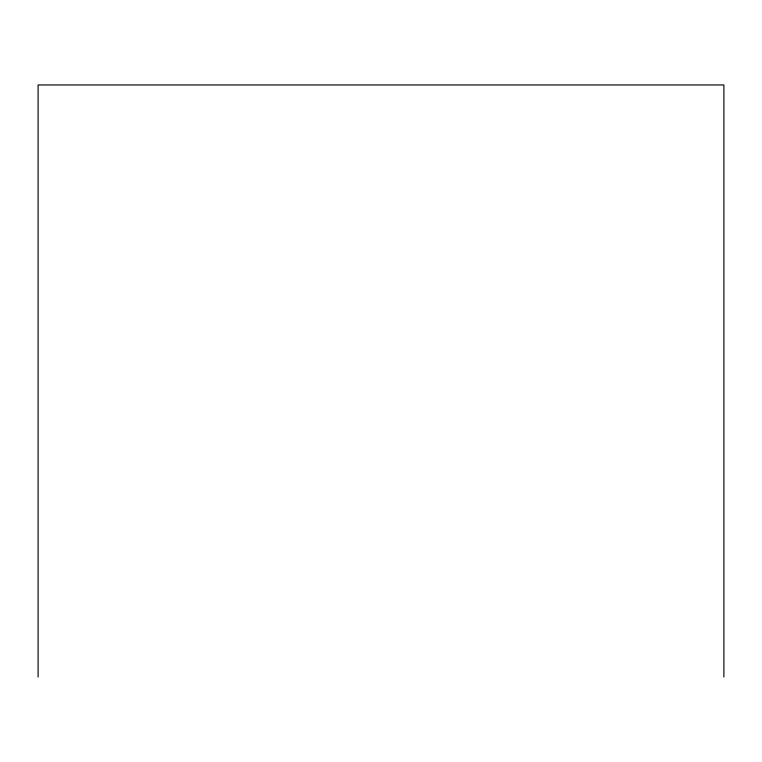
<?xml version="1.0" encoding="UTF-8"?>
<svg xmlns="http://www.w3.org/2000/svg" width="762" height="762" viewBox="0 0 762 762"><rect width="100%" height="100%" fill="white"/><g stroke="black" fill="none" stroke-linecap="round" stroke-linejoin="round"><path stroke-width="1.14" d="M723.9 677.047L723.9 84.953L38.1 84.953L38.1 677.047"/></g></svg>
